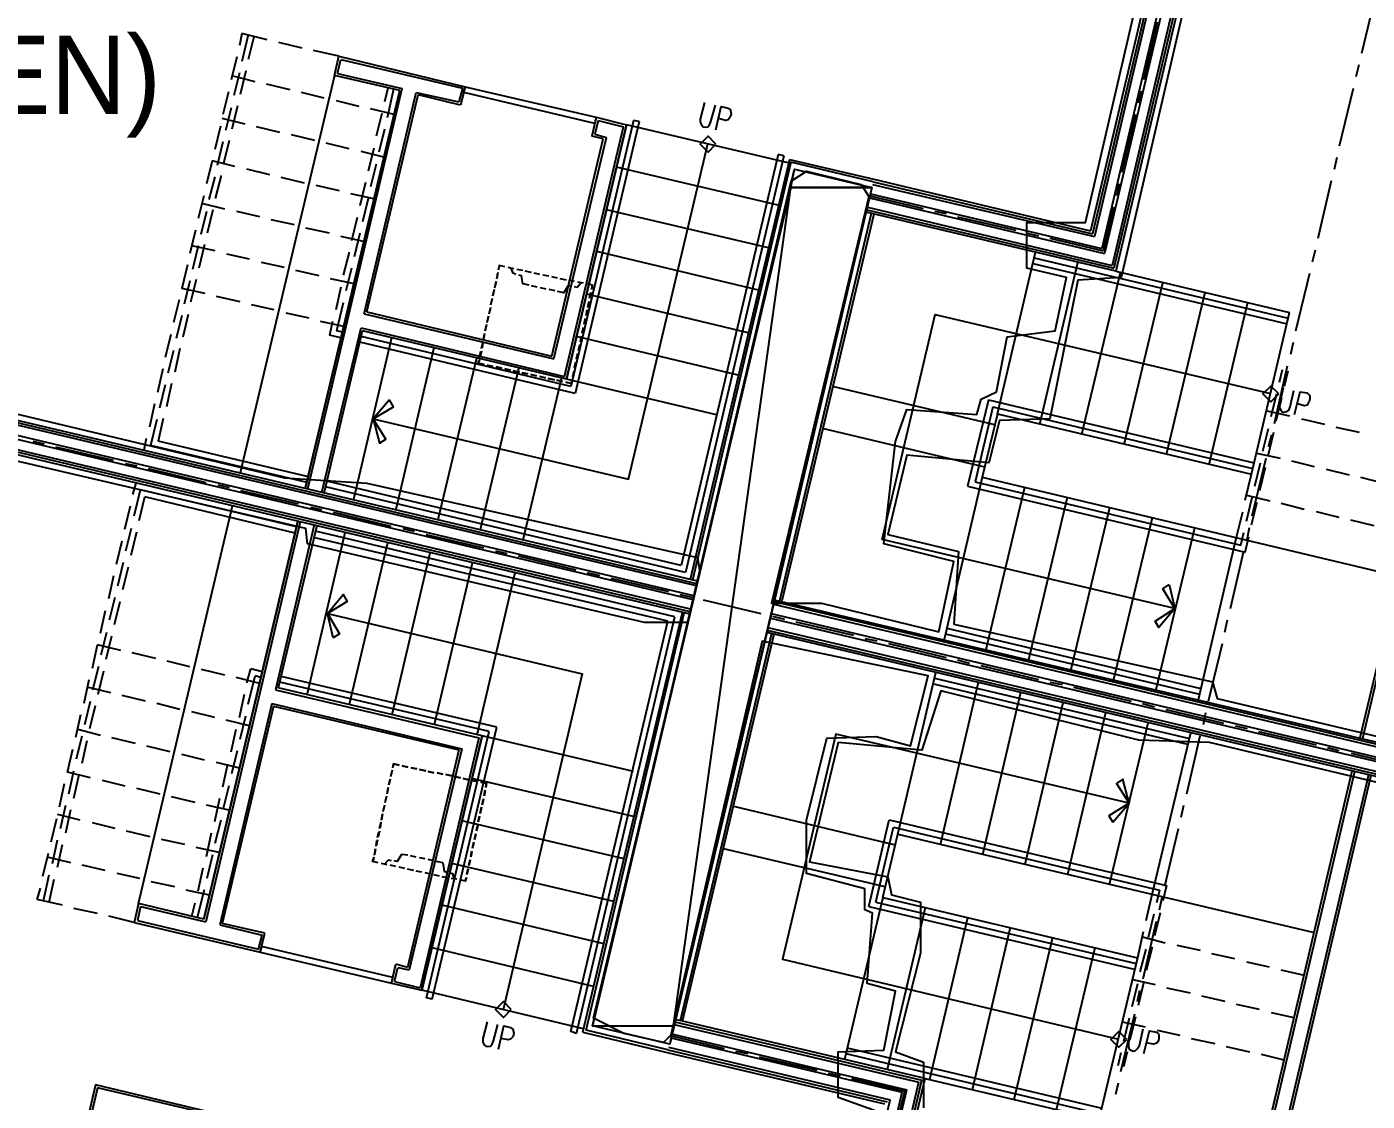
# Model space of a CAD drawing. Header units: feet. Extents: x -84 to 198, y -22 to 181.
# Drawn here: x 50.13 to 78.33, y 77.9 to 100.49 of the extents above; entities that cross this region are included whole.
import ezdxf
from ezdxf.enums import TextEntityAlignment as Align

# ---------------------------------------------------------------- set-up
doc = ezdxf.new("R2010")
doc.units = ezdxf.units.FT
for name, color, linetype in [('A-AREA-UNIDAD', 30, 'CONTINUOUS'), ('A-LINEA', 7, 'CONTINUOUS'), ('A-MURO-CONCRETO', 8, 'CONTINUOUS'), ('A-TEXTO-PDF', 3, 'CONTINUOUS')]:
    doc.layers.add(name, color=color, linetype=linetype)

msp = doc.modelspace()

# ---------------------------------------------------------------- linework, layer by layer
at = {"layer": 'A-AREA-UNIDAD'}
for points in [[(37.44, 95.3244), (55.552, 91.0044), (57.28, 90.8978), (64.24, 89.3333), (64.288, 89.0133), (66.208, 97.2444), (66.528, 97.4578), (67.68, 97.1733), (67.84, 96.9244), (65.792, 88.3733), (66.848, 88.3733), (69.312, 87.7689), (69.632, 89.2444), (68.16, 89.6178), (68.4, 91.7689), (68.64, 92.4444), (70.112, 92.3378), (70.208, 92.6578), (70.528, 92.8178), (70.752, 93.9733), (71.76, 94.0978), (72, 95.2178), (71.168, 95.4133), (71.168, 96.3733), (72.4, 96.3733), (74.208, 104.1778)], [(78.8, 102.0089), (78.24, 101.6533), (77.28, 101.6533), (76, 103.6978), (75.168, 103.9289), (73.152, 95.2178), (72.24, 95.1644), (71.648, 92.2489), (70.592, 92.2133), (70.368, 91.3244), (68.64, 91.4844), (68.24, 89.8133), (69.728, 89.4578), (69.632, 87.9289), (75.072, 86.72), (75.168, 86.3644), (101.04, 80.2489)], [(68, 77.6889), (67.2, 77.9733), (67.2, 78.9333), (68.16, 78.9689), (68.4, 80.2133), (67.808, 80.3733), (67.92, 81.8489), (67.76, 81.92), (67.76, 82.3644), (66.528, 82.6844), (66.528, 83.8044), (66.96, 85.5289), (68, 85.5644), (68.72, 85.3689), (69.088, 86.8444), (65.6, 87.5733), (63.68, 79.2889), (63.52, 79.1289), (62.688, 79.3244), (62.048, 79.6444), (64.032, 87.9644), (63.12, 87.9644), (56.032, 89.6178), (56, 89.9378), (36.32, 94.5244)], [(116.288, 75.6444), (104.448, 78.4889), (104.032, 78.4889), (103.84, 78.24), (101.312, 78.8444), (101.12, 79.04), (101.248, 79.4489), (99.872, 79.52), (75.008, 85.44), (73.52, 85.4933), (69.36, 86.5244), (68.96, 85.28), (67.2, 85.44), (66.592, 82.9333), (68.24, 82.6133), (68.32, 82.24), (68.928, 82.08), (68.928, 81.0133), (68.4, 78.9333), (68.992, 78.72), (68.992, 77.76)]]:
    msp.add_lwpolyline(points, dxfattribs=at)
at = {"layer": 'A-LINEA'}
for p, q in [((74.4133, 104.2711), (72.5067, 96.2044)), ((74.4667, 104.2578), (72.5467, 96.1378)), ((74.52, 104.2444), (72.5867, 96.0844)), ((74.72, 104.2044), (72.7467, 95.8311)), ((74.8, 104.1778), (72.8, 95.7244)), ((75, 104.1378), (72.96, 95.4711)), ((75.0533, 104.1244), (73, 95.4178)), ((78.2133, 99.9378), (78.5067, 101.1511)), ((73.9067, 100.5911), (73.6267, 99.3778)), ((54.6533, 100.3511), (54.6, 100.0978)), ((55.1867, 100.2178), (54.6533, 100.3511)), ((54.7867, 100.3244), (54.6533, 99.7644)), ((54.9067, 100.2844), (54.7867, 99.8044)), ((55.92, 100.0444), (55.4267, 100.1644)), ((54.5467, 99.8578), (54.4267, 99.3778)), ((56.6933, 99.8711), (56.16, 99.9911)), ((56.6, 99.4711), (56.6933, 99.8711)), ((56.6933, 99.8711), (59.3467, 99.2311)), ((54.7333, 99.5644), (54.6133, 99.0711)), ((56.6667, 99.5111), (56.7333, 99.8044)), ((56.7333, 99.8044), (59.2933, 99.2044)), ((78.0933, 99.4444), (78.16, 99.6978)), ((54.9333, 99.3378), (54.44, 99.4578)), ((54.6, 99.5244), (54.48, 99.0444)), ((56.6, 99.4711), (54.6133, 91.1111)), ((55.6667, 99.1644), (55.1733, 99.2844)), ((57.9733, 99.1511), (56.6, 99.4711)), ((56.6667, 99.5111), (58.0267, 99.1911)), ((54.3733, 99.1244), (54.2533, 98.6444)), ((56.3867, 98.9911), (55.9067, 99.1111)), ((57.9733, 99.1511), (55.9867, 90.7778)), ((55.9867, 90.7778), (57.9733, 99.1511)), ((56.04, 90.7778), (58.0267, 99.1911)), ((57.2267, 94.4578), (58.32, 99.1111)), ((57.28, 94.4978), (58.36, 99.0578)), ((57.72, 99.2044), (57.6533, 98.9111)), ((57.84, 99.1778), (57.7067, 98.5778)), ((58.32, 99.1111), (59.2133, 98.9111)), ((59.2533, 98.8444), (58.36, 99.0578)), ((59.2933, 99.2044), (59.2133, 98.9111)), ((59.3467, 99.2311), (59.2533, 98.8444)), ((73.5733, 99.1378), (73.5067, 98.8844)), ((77.7467, 97.9911), (78.04, 99.2044)), ((54.4267, 98.7911), (54.3067, 98.3111)), ((54.56, 98.8311), (54.44, 98.3378)), ((57.12, 98.8178), (56.64, 98.9378)), ((57.8533, 98.6444), (57.36, 98.7644)), ((54.72, 98.4444), (54.24, 98.5644)), ((57.6, 98.6711), (57.48, 98.1911)), ((62.7467, 98.4311), (61.48, 93.0844)), ((61.48, 93.0844), (62.7467, 98.4311)), ((62.8933, 98.5244), (61.5733, 92.9244)), ((63.0133, 98.4978), (61.6667, 92.7778)), ((62.1067, 98.5911), (62.0133, 98.1911)), ((62.1467, 98.5244), (62.08, 98.2311)), ((62.1067, 98.5911), (62.7467, 98.4311)), ((62.1467, 98.5244), (62.68, 98.3911)), ((66.1467, 97.6311), (62.7467, 98.4311)), ((63.0133, 98.4978), (62.8933, 98.5244)), ((73.4533, 98.6444), (73.16, 97.4311)), ((54.2, 98.4044), (54.08, 97.9111)), ((55.4533, 98.2711), (54.96, 98.3911)), ((56.1867, 98.0978), (55.6933, 98.2178)), ((57.6533, 98.3378), (57.5333, 97.8578)), ((61.1733, 93.5644), (62.2533, 98.1378)), ((61.2133, 93.5111), (62.32, 98.1644)), ((61.44, 93.1378), (62.68, 98.3911)), ((62.2533, 98.1378), (62.0133, 98.1911)), ((62.08, 98.2311), (62.32, 98.1644)), ((54.2533, 98.0711), (54.1333, 97.5778)), ((54.3867, 98.0978), (54.2667, 97.6178)), ((56.9067, 97.9244), (56.4267, 98.0444)), ((57.64, 97.7511), (57.16, 97.8711)), ((57.4267, 97.9378), (57.3067, 97.4578)), ((54.0267, 97.6711), (53.9067, 97.1911)), ((54.5067, 97.5511), (54.0267, 97.6711)), ((57.48, 97.6044), (57.36, 97.1244)), ((65.9333, 97.8044), (63.8933, 89.1644)), ((66.0533, 97.7778), (63.9867, 89.0178)), ((66.1733, 97.6978), (64.08, 88.8711)), ((66.2, 97.6444), (64.1333, 88.8578)), ((66.0533, 97.7778), (65.9333, 97.8044)), ((67.9333, 97.2311), (66.2, 97.6444)), ((77.64, 97.4978), (77.6933, 97.7511)), ((54.08, 97.3378), (53.96, 96.8578)), ((54.2133, 97.3644), (54.0933, 96.8844)), ((55.24, 97.3778), (54.76, 97.4978)), ((55.9733, 97.2044), (55.48, 97.3244)), ((65.9333, 96.7378), (62.5333, 97.5378)), ((56.7067, 97.0444), (56.2133, 97.1511)), ((57.2533, 97.2178), (57.1333, 96.7244)), ((67.92, 97.1778), (72.5867, 96.0844)), ((67.9333, 97.2311), (72.5467, 96.1378)), ((73.1067, 97.1911), (73.0533, 96.9378)), ((77.2933, 96.0444), (77.5733, 97.2578)), ((53.8533, 96.9378), (53.7333, 96.4578)), ((54.2933, 96.6578), (53.8133, 96.7778)), ((57.4267, 96.8711), (56.9467, 96.9778)), ((57.3067, 96.8844), (57.1867, 96.3911)), ((67.8533, 96.8978), (72.8, 95.7244)), ((67.8667, 96.9378), (68.9867, 96.6711)), ((67.88, 96.9778), (72.7467, 95.8311)), ((53.9067, 96.6044), (53.7867, 96.1244)), ((54.04, 96.6444), (53.92, 96.1511)), ((55.0267, 96.4978), (54.5467, 96.6044)), ((57.08, 96.4844), (56.96, 95.9911)), ((65.7333, 95.8444), (62.32, 96.6444)), ((67.8933, 96.5644), (65.96, 88.4178)), ((67.9467, 96.5511), (66.0133, 88.4178)), ((67.8, 96.6444), (73, 95.4178)), ((67.8133, 96.6978), (72.96, 95.4711)), ((69.2267, 96.6178), (69.4667, 96.5644)), ((69.7067, 96.4978), (70.9333, 96.2178)), ((72.9867, 96.6978), (72.7733, 95.7778)), ((53.68, 96.2178), (53.56, 95.7244)), ((55.76, 96.3244), (55.2667, 96.4311)), ((56.4933, 96.1511), (56, 96.2578)), ((54.0933, 95.7778), (53.6, 95.8844)), ((53.7333, 95.8844), (53.6133, 95.3911)), ((53.8667, 95.9111), (53.7467, 95.4178)), ((57.2133, 95.9778), (56.7333, 96.0844)), ((57.1333, 96.1511), (57.0133, 95.6578)), ((71.1733, 96.1511), (71.4133, 96.0978)), ((71.6533, 96.0444), (72.7733, 95.7778)), ((54.8133, 95.6044), (54.3333, 95.7111)), ((56.9067, 95.7511), (56.7867, 95.2711)), ((65.52, 94.9511), (62.12, 95.7644)), ((70.5467, 92.3511), (71.3467, 95.7511)), ((71.32, 95.6311), (76.6667, 94.3644)), ((77.1733, 95.5511), (77.24, 95.8044)), ((64.2267, 88.7778), (36.5333, 95.3378)), ((64.2267, 88.7778), (36.5333, 95.3378)), ((64.2267, 88.7778), (36.5333, 95.3378)), ((64.2267, 88.7778), (36.5333, 95.3378)), ((64.24, 88.8311), (36.5467, 95.3778)), ((64.24, 88.8311), (36.5467, 95.3778)), ((64.24, 88.8311), (36.5467, 95.3778)), ((64.24, 88.8311), (36.5467, 95.3778)), ((53.5067, 95.4844), (53.3867, 94.9911)), ((55.5467, 95.4311), (55.0667, 95.5378)), ((56.28, 95.2578), (55.7867, 95.3644)), ((56.96, 95.4178), (56.84, 94.9378)), ((60.04, 95.3244), (60.0133, 95.2044)), ((60.0533, 95.3778), (60.0667, 95.4444)), ((60.1867, 95.4444), (60.0667, 95.4711)), ((60.3733, 95.4044), (60.2533, 95.4311)), ((60.3733, 95.4044), (60.2533, 95.4311)), ((60.56, 95.3644), (60.44, 95.3911)), ((60.56, 95.3644), (60.44, 95.3911)), ((60.7467, 95.3244), (60.6133, 95.3511)), ((60.7467, 95.3244), (60.6133, 95.3511)), ((71.2933, 95.5111), (76.64, 94.2444)), ((71.44, 92.1378), (72.24, 95.5378)), ((72.32, 91.9244), (73.1333, 95.3244)), ((73.04, 95.3511), (76.6933, 94.4844)), ((64.16, 88.5244), (36.4667, 95.0844)), ((64.16, 88.5244), (36.4667, 95.0844)), ((64.16, 88.5244), (36.4667, 95.0844)), ((64.16, 88.5244), (36.4667, 95.0844)), ((64.2133, 88.7378), (36.52, 95.2844)), ((64.2133, 88.7378), (36.52, 95.2844)), ((64.2133, 88.7378), (36.52, 95.2844)), ((64.2133, 88.7378), (36.52, 95.2844)), ((53.56, 95.1511), (53.44, 94.6578)), ((53.6933, 95.1778), (53.5733, 94.6978)), ((57.0133, 95.0844), (56.52, 95.1911)), ((60, 95.1378), (59.9733, 95.0178)), ((59.9733, 95.0044), (60, 95.1378)), ((60.0133, 95.1911), (60.04, 95.3111)), ((60.6933, 95.0578), (60.56, 95.0844)), ((60.8667, 95.0178), (60.7467, 95.0444)), ((60.92, 95.2844), (60.8, 95.3111)), ((60.92, 95.2844), (60.8, 95.3111)), ((61.1067, 95.2444), (60.9867, 95.2711)), ((61.1067, 95.2444), (60.9867, 95.2711)), ((61.2933, 95.2044), (61.1733, 95.2311)), ((61.2933, 95.2044), (61.1733, 95.2311)), ((61.48, 95.1644), (61.3467, 95.1911)), ((61.48, 95.1644), (61.3467, 95.1911)), ((61.6533, 95.1378), (61.5333, 95.1644)), ((61.6533, 95.1378), (61.5333, 95.1644)), ((61.84, 95.0978), (61.72, 95.1244)), ((61.84, 95.0978), (61.72, 95.1244)), ((62.0267, 95.0578), (61.9067, 95.0844)), ((62.0267, 95.0311), (62, 94.9644)), ((73.2133, 91.7111), (74.0267, 95.1111)), ((76.8267, 94.0978), (77.12, 95.3111)), ((64.08, 88.1911), (36.3867, 94.7511)), ((64.08, 88.1911), (36.3867, 94.7511)), ((64.08, 88.1911), (36.3867, 94.7511)), ((64.08, 88.1911), (36.3867, 94.7511)), ((64.0933, 88.2444), (36.4, 94.7911)), ((64.0933, 88.2444), (36.4, 94.7911)), ((64.0933, 88.2444), (36.4, 94.7911)), ((64.0933, 88.2444), (36.4, 94.7911)), ((64.1467, 88.4444), (36.4533, 95.0044)), ((64.1467, 88.4444), (36.4533, 95.0044)), ((64.1467, 88.4444), (36.4533, 95.0044)), ((64.1467, 88.4444), (36.4533, 95.0044)), ((53.3333, 94.7511), (53.2133, 94.2711)), ((53.88, 94.8844), (53.3867, 94.9911)), ((54.6133, 94.7111), (54.12, 94.8178)), ((56.7333, 95.0178), (56.6267, 94.5378)), ((59.92, 94.7778), (59.8933, 94.6578)), ((59.8933, 94.6444), (59.92, 94.7644)), ((59.96, 94.9644), (59.9333, 94.8444)), ((59.9333, 94.8311), (59.96, 94.9511)), ((61.0533, 94.9778), (60.9333, 95.0044)), ((61.24, 94.9378), (61.12, 94.9644)), ((61.4267, 94.8978), (61.2933, 94.9244)), ((65.3067, 94.0578), (61.9067, 94.8711)), ((61.9867, 94.8978), (61.96, 94.7778)), ((61.9733, 94.7911), (62, 94.9111)), ((74.1067, 91.4978), (74.92, 94.9111)), ((64.08, 88.1378), (36.3867, 94.6978)), ((64.08, 88.1378), (36.3867, 94.6978)), ((64.08, 88.1378), (36.3867, 94.6978)), ((64.08, 88.1378), (36.3867, 94.6978)), ((55.3333, 94.5378), (54.8533, 94.6444)), ((56.0667, 94.3644), (55.5867, 94.4711)), ((56.7867, 94.6844), (56.64, 94.0978)), ((57.28, 94.4978), (61.1733, 93.5644)), ((59.88, 94.5911), (59.8533, 94.4711)), ((59.8533, 94.4578), (59.88, 94.5778)), ((61.8933, 94.4178), (61.92, 94.5378)), ((61.92, 94.5378), (61.8933, 94.4178)), ((61.9333, 94.6044), (61.96, 94.7244)), ((61.9467, 94.7111), (61.9333, 94.5911)), ((75, 91.2844), (75.8133, 94.6978)), ((75.8933, 91.0844), (76.6933, 94.4844)), ((53.3867, 94.4178), (53.2667, 93.9378)), ((53.52, 94.4444), (53.4133, 93.9644)), ((56.8, 94.1911), (56.3067, 94.2978)), ((56.56, 94.2978), (56.4933, 94.0044)), ((57.2267, 94.4578), (61.2133, 93.5111)), ((59.8, 94.2311), (59.7733, 94.0978)), ((59.7733, 94.0978), (59.8, 94.2178)), ((59.84, 94.4044), (59.8133, 94.2844)), ((59.8133, 94.2711), (59.84, 94.4044)), ((61.8533, 94.2444), (61.88, 94.3644)), ((61.88, 94.3511), (61.8533, 94.2311)), ((53.16, 94.0178), (53.04, 93.5378)), ((56.3333, 90.6978), (57.16, 94.1644)), ((56.3867, 90.6844), (57.1867, 94.0978)), ((56.7333, 93.9511), (56.4933, 94.0044)), ((56.7733, 94.0711), (56.64, 94.0978)), ((57.8, 93.9511), (57, 90.5511)), ((57.16, 94.1644), (61.44, 93.1378)), ((61.5733, 92.9244), (57.16, 93.9778)), ((61.48, 93.0844), (57.1867, 94.0978)), ((59.76, 94.0444), (59.7333, 93.9244)), ((59.7333, 93.9111), (59.76, 94.0311)), ((65.0933, 93.1644), (61.6933, 93.9778)), ((61.7733, 93.8711), (61.8, 93.9911)), ((61.8, 93.9778), (61.7733, 93.8578)), ((61.8133, 94.0578), (61.84, 94.1778)), ((61.84, 94.1644), (61.8133, 94.0444)), ((53.2133, 93.6844), (53.0933, 93.2044)), ((53.3467, 93.7244), (53.24, 93.2311)), ((61.6667, 92.7778), (57.1333, 93.8578)), ((58.6933, 93.7378), (57.8933, 90.3378)), ((59.6533, 93.5378), (59.68, 93.6711)), ((59.6933, 93.6711), (59.6667, 93.5511)), ((59.6933, 93.7244), (59.72, 93.8444)), ((59.72, 93.8578), (59.7067, 93.7378)), ((61.6933, 93.5111), (61.72, 93.6311)), ((61.7333, 93.6844), (61.76, 93.8044)), ((61.76, 93.8044), (61.7333, 93.6844)), ((76.72, 93.6044), (76.7733, 93.8578)), ((80.12, 93.7111), (78.1733, 85.5378)), ((80.1467, 93.6578), (78.2267, 85.5244)), ((59.5867, 93.5244), (58.7733, 90.1244)), ((59.6533, 93.4978), (59.6267, 93.4178)), ((59.6267, 93.4178), (59.7467, 93.3911)), ((59.8133, 93.3778), (59.9333, 93.3511)), ((59.9333, 93.3511), (59.8133, 93.3778)), ((61.6533, 93.3244), (61.68, 93.4444)), ((61.68, 93.4311), (61.6533, 93.3111)), ((61.72, 93.6178), (61.6933, 93.4978)), ((76.3733, 92.1511), (76.6533, 93.3644)), ((52.9867, 93.2978), (52.88, 92.8044)), ((60.48, 93.3244), (59.6667, 89.9111)), ((60, 93.3378), (60.12, 93.3111)), ((60.12, 93.3111), (60, 93.3378)), ((60.1867, 93.2978), (60.3067, 93.2711)), ((60.3067, 93.2711), (60.1867, 93.2978)), ((60.36, 93.2578), (60.4933, 93.2311)), ((60.4933, 93.2311), (60.36, 93.2578)), ((60.5467, 93.2178), (60.6667, 93.1911)), ((60.6667, 93.1911), (60.5467, 93.2178)), ((61.3733, 93.1111), (60.56, 89.6978)), ((60.7333, 93.1778), (60.8533, 93.1511)), ((60.8533, 93.1511), (60.7333, 93.1778)), ((60.92, 93.1378), (61.04, 93.1111)), ((61.04, 93.1111), (60.92, 93.1378)), ((61.0933, 93.0978), (61.2267, 93.0711)), ((61.2267, 93.0711), (61.0933, 93.0978)), ((61.28, 93.0578), (61.4, 93.0311)), ((61.4, 93.0311), (61.28, 93.0578)), ((64.6667, 92.3244), (61.48, 93.0844)), ((61.6133, 93.1378), (61.64, 93.2578)), ((61.64, 93.2444), (61.6133, 93.1244)), ((76.48, 93.0178), (76.5467, 93.2844)), ((76.5867, 92.9378), (76.6667, 93.2578)), ((53.04, 92.9644), (52.92, 92.4711)), ((53.1733, 92.9911), (53.0667, 92.4978)), ((70.4933, 92.1244), (67.08, 92.9244)), ((76.3067, 92.2978), (76.4267, 92.7778)), ((52.8133, 92.5644), (52.7067, 92.0711)), ((70.36, 92.6444), (69.92, 90.8311)), ((70.4533, 92.4978), (70.08, 90.9244)), ((70.36, 92.6444), (75.9467, 91.3244)), ((70.4533, 92.4978), (75.92, 91.2044)), ((76.4133, 92.2044), (76.5333, 92.6844)), ((52.8667, 92.2311), (52.7333, 91.6844)), ((53, 92.2578), (52.8933, 91.7778)), ((70.5467, 92.3511), (70.2267, 91.0178)), ((70.5467, 92.3511), (75.8933, 91.0844)), ((76.2133, 92.4178), (76.6933, 92.3111)), ((76.9467, 92.2444), (77.4267, 92.1378)), ((70.28, 91.2311), (66.8667, 92.0444)), ((76.1333, 91.5644), (76.2533, 92.0444)), ((76.24, 91.4711), (76.36, 91.9644)), ((77.6667, 92.0711), (78.16, 91.9644)), ((50.2533, 91.7778), (50.4933, 91.7244)), ((50.7333, 91.6578), (51.9467, 91.3778)), ((52.64, 91.8311), (52.5867, 91.5911)), ((56.0267, 90.9111), (52.7333, 91.6844)), ((56.0533, 91.0311), (52.8933, 91.7778)), ((76.2533, 91.6578), (76.32, 91.9111)), ((75.9067, 90.2044), (76.2, 91.4178)), ((76, 91.5244), (76.4933, 91.4178)), ((52.2, 91.3111), (52.44, 91.2578)), ((52.68, 91.2044), (53.8933, 90.9111)), ((75.76, 90.5378), (75.8933, 91.0844)), ((75.96, 90.8311), (76.08, 91.3244)), ((76.0667, 90.7378), (76.1867, 91.2311)), ((76.7333, 91.3644), (77.2133, 91.2444)), ((77.4667, 91.1911), (77.9467, 91.0711)), ((52.36, 90.6578), (52.4267, 90.8978)), ((54.1467, 90.8578), (54.3867, 90.8044)), ((63.9867, 89.0178), (56.4133, 90.8178)), ((63.8933, 89.1644), (56.44, 90.9378)), ((70.2267, 91.0178), (69.4267, 87.6044)), ((69.92, 90.8311), (75.76, 89.4444)), ((70.08, 90.9244), (75.6667, 89.5911)), ((70.2267, 91.0178), (78.9867, 88.9378)), ((71.12, 90.8044), (70.3067, 87.3911)), ((78.1867, 91.0178), (78.68, 90.8978)), ((52.3867, 90.2044), (52.52, 90.7511)), ((52.4933, 90.1111), (52.6133, 90.6044)), ((55.8, 89.9778), (52.52, 90.7511)), ((55.7733, 89.8444), (52.6133, 90.6044)), ((54.6267, 90.7378), (55.84, 90.4578)), ((72.0133, 90.5911), (71.2, 87.1778)), ((75.7867, 90.6444), (76.28, 90.5244)), ((75.7867, 90.0978), (75.9067, 90.5911)), ((52.1867, 89.9244), (52.3067, 90.4178)), ((52.48, 82.0578), (54.4533, 90.4178)), ((56.0933, 90.3911), (56.3333, 90.3378)), ((56.5733, 90.2844), (57.7867, 89.9911)), ((72.9067, 90.3778), (72.0933, 86.9778)), ((75.8933, 90.0178), (76.0133, 90.4978)), ((76.52, 90.4711), (77, 90.3511)), ((77.2533, 90.2978), (77.7333, 90.1778)), ((53.8533, 81.7244), (55.8267, 90.0978)), ((55.8267, 90.0978), (53.8533, 81.7244)), ((55.88, 90.0844), (53.8933, 81.6711)), ((56.1733, 90.0178), (55.36, 86.5511)), ((56.2267, 90.0044), (55.4133, 86.5911)), ((73.8, 90.1644), (72.9867, 86.7644)), ((75.8, 89.7111), (75.8533, 89.9644)), ((77.9733, 90.1244), (78.4667, 90.0044)), ((52.0133, 89.1911), (52.1333, 89.6844)), ((52.2133, 89.4711), (52.3333, 89.9511)), ((52.32, 89.3778), (52.44, 89.8711)), ((56.0267, 86.4444), (56.8267, 89.8578)), ((63.6133, 87.9911), (56.16, 89.7511)), ((63.76, 88.0844), (56.2, 89.8844)), ((58.04, 89.9378), (58.28, 89.8844)), ((58.52, 89.8178), (59.7333, 89.5378)), ((74.6933, 89.9511), (73.88, 86.5511)), ((75.6667, 89.5911), (75.7333, 89.8578)), ((75.76, 89.4444), (75.84, 89.7644)), ((56.92, 86.2444), (57.72, 89.6444)), ((57.8133, 86.0311), (58.6133, 89.4311)), ((59.9867, 89.4711), (60.2267, 89.4178)), ((75.4533, 88.2578), (75.7333, 89.4711)), ((52.04, 88.7378), (52.16, 89.2311)), ((52.1467, 88.6578), (52.2667, 89.1378)), ((58.7067, 85.8178), (59.5067, 89.2178)), ((60.4667, 89.3644), (61.68, 89.0711)), ((51.8533, 88.4711), (51.96, 88.9511)), ((59.6, 85.6044), (60.4, 89.0178)), ((61.92, 89.0178), (62.1733, 88.9511)), ((62.4133, 88.8978), (63.6267, 88.6178)), ((63.8667, 88.5511), (64.12, 88.4978)), ((51.8667, 88.0178), (51.9867, 88.4978)), ((51.9733, 87.9244), (52.0933, 88.4044)), ((64.36, 88.4444), (65.5733, 88.1511)), ((65.84, 88.3511), (117.44, 76.1378)), ((65.84, 88.3511), (117.44, 76.1378)), ((65.8533, 88.4444), (117.4667, 76.2444)), ((65.8533, 88.4444), (117.4667, 76.2444)), ((65.8533, 88.4044), (117.4533, 76.1911)), ((65.8533, 88.4044), (117.4533, 76.1911)), ((51.68, 87.7378), (51.7867, 88.2178)), ((61.5733, 79.3644), (63.6133, 87.9911)), ((61.6933, 79.3244), (63.76, 88.0844)), ((61.8267, 79.3511), (63.92, 88.1778)), ((61.8933, 79.3911), (63.96, 88.1644)), ((65.7733, 88.0578), (117.3733, 75.8578)), ((65.7733, 88.0578), (117.3733, 75.8578)), ((65.7867, 88.1511), (117.4, 75.9378)), ((65.7867, 88.1511), (117.4, 75.9378)), ((65.8133, 88.0978), (66.0667, 88.0311)), ((75.3333, 87.7644), (75.3867, 88.0178)), ((51.6933, 87.2844), (51.8133, 87.7644)), ((63.88, 79.5911), (65.8, 87.7378)), ((63.92, 79.5778), (65.8533, 87.7244)), ((65.6933, 87.7644), (117.3067, 75.5511)), ((65.6933, 87.7644), (117.3067, 75.5511)), ((65.7067, 87.8044), (117.32, 75.6044)), ((65.7067, 87.8044), (117.32, 75.6044)), ((65.72, 87.8578), (117.3333, 75.6578)), ((65.72, 87.8578), (117.3333, 75.6578)), ((66.3067, 87.9778), (67.52, 87.6978)), ((69.4533, 87.7244), (74.8, 86.4578)), ((69.48, 87.8444), (74.8267, 86.5778)), ((51.5067, 87.0044), (51.6133, 87.4978)), ((52.1067, 87.3778), (51.6133, 87.4978)), ((51.8, 87.1911), (51.92, 87.6844)), ((67.76, 87.6311), (68.0133, 87.5778)), ((68.2533, 87.5244), (69.4667, 87.2311)), ((74.9867, 86.3111), (75.28, 87.5244)), ((52.84, 87.2044), (52.3467, 87.3244)), ((53.56, 87.0311), (53.08, 87.1511)), ((69.7067, 87.1778), (69.96, 87.1111)), ((51.52, 86.5511), (51.64, 87.0444)), ((51.6267, 86.4578), (51.7467, 86.9511)), ((54.2933, 86.8578), (53.8, 86.9778)), ((54.76, 86.6978), (54.84, 86.9911)), ((55.08, 86.9244), (54.84, 86.9911)), ((68.4533, 83.5111), (69.2533, 86.9111)), ((70.2, 87.0578), (71.4133, 86.7644)), ((51.3333, 86.2711), (51.44, 86.7644)), ((51.8933, 86.4844), (51.4, 86.6044)), ((55.0267, 86.6844), (54.5333, 86.8044)), ((54.7867, 86.2444), (54.9333, 86.8444)), ((55.0533, 86.8044), (54.9333, 86.8444)), ((59.7067, 85.5778), (55.4133, 86.5911)), ((59.8533, 85.6711), (55.4533, 86.7111)), ((60.0133, 85.7644), (55.48, 86.8311)), ((69.2, 86.6711), (74.5467, 85.4044)), ((69.2267, 86.7911), (74.5867, 85.5244)), ((69.3467, 83.2978), (70.1467, 86.7111)), ((71.6533, 86.7111), (71.9067, 86.6578)), ((72.1467, 86.6044), (73.36, 86.3111)), ((51.3467, 85.8178), (51.4667, 86.3111)), ((52.6267, 86.3111), (52.1333, 86.4311)), ((54.6, 85.9644), (54.7067, 86.4578)), ((55.36, 86.5511), (59.64, 85.5378)), ((70.24, 83.0844), (71.04, 86.4978)), ((51.16, 85.5511), (51.2667, 86.0311)), ((51.4533, 85.7378), (51.5733, 86.2178)), ((53.3467, 86.1378), (52.8667, 86.2578)), ((54.08, 85.9644), (53.6, 86.0844)), ((55.28, 86.2578), (54.1867, 81.6044)), ((55.32, 86.2044), (54.24, 81.6311)), ((55.28, 86.2578), (59.28, 85.3111)), ((55.32, 86.2044), (59.2133, 85.2844)), ((71.1333, 82.8844), (71.9333, 86.2844)), ((72.0267, 82.6711), (72.8267, 86.0711)), ((73.6, 86.2578), (73.8533, 86.1911)), ((74.0933, 86.1378), (75.3067, 85.8444)), ((74.88, 85.8178), (74.9333, 86.0711)), ((54.8133, 85.7911), (54.32, 85.9111)), ((54.6133, 85.5111), (54.7333, 86.0044)), ((58.6533, 80.0444), (60.0133, 85.7644)), ((72.9067, 82.4578), (73.72, 85.8578)), ((75.5467, 85.7911), (75.8, 85.7378)), ((51.1733, 85.0978), (51.2933, 85.5778)), ((51.68, 85.5911), (51.2, 85.7111)), ((51.2933, 85.0044), (51.4, 85.4844)), ((52.4133, 85.4178), (51.92, 85.5378)), ((54.4267, 85.2444), (54.5333, 85.7244)), ((59.64, 85.5378), (58.4, 80.2844)), ((58.44, 80.2311), (59.7067, 85.5778)), ((59.7067, 85.5778), (58.44, 80.2311)), ((58.5333, 80.0711), (59.8533, 85.6711)), ((62.8933, 84.8311), (59.7067, 85.5778)), ((74.5333, 84.3644), (74.8133, 85.5778)), ((76.04, 85.6711), (77.2533, 85.3911)), ((50.9867, 84.8178), (51.0933, 85.2978)), ((53.1467, 85.2444), (52.6533, 85.3644)), ((53.8667, 85.0711), (53.3867, 85.1911)), ((54.44, 84.7911), (54.56, 85.2711)), ((59.2133, 85.2844), (58.1333, 80.7111)), ((59.28, 85.3111), (58.1733, 80.6578)), ((77.4933, 85.3378), (77.7333, 85.2711)), ((77.9867, 85.2178), (79.2, 84.9244)), ((54.6, 84.8978), (54.12, 85.0178)), ((54.2533, 84.5111), (54.36, 84.9911)), ((57.8267, 84.9111), (57.84, 84.9911)), ((57.84, 84.9911), (57.96, 84.9644)), ((58.0267, 84.9511), (58.1467, 84.9244)), ((58.1467, 84.9244), (58.0267, 84.9511)), ((58.2133, 84.9111), (58.3333, 84.8844)), ((58.3333, 84.8844), (58.2133, 84.9111)), ((51.4667, 84.6978), (50.9867, 84.8178)), ((51.0133, 84.3644), (51.12, 84.8444)), ((51.12, 84.2711), (51.2267, 84.7644)), ((52.2, 84.5244), (51.72, 84.6444)), ((57.7467, 84.5511), (57.7733, 84.6711)), ((57.7733, 84.6711), (57.7467, 84.5511)), ((57.8133, 84.8578), (57.7867, 84.7378)), ((57.7867, 84.7244), (57.8133, 84.8444)), ((58.3867, 84.8711), (58.52, 84.8444)), ((58.52, 84.8444), (58.3867, 84.8711)), ((58.5733, 84.8311), (58.6933, 84.8044)), ((58.6933, 84.8044), (58.5733, 84.8311)), ((58.76, 84.8044), (58.88, 84.7778)), ((58.88, 84.7778), (58.76, 84.8044)), ((58.9467, 84.7644), (59.0667, 84.7378)), ((59.0667, 84.7378), (58.9467, 84.7644)), ((59.12, 84.7244), (59.2533, 84.6978)), ((59.2533, 84.6978), (59.12, 84.7244)), ((59.3067, 84.6844), (59.4267, 84.6578)), ((59.4267, 84.6578), (59.3067, 84.6844)), ((62.8933, 83.8844), (59.4933, 84.6844)), ((59.4933, 84.6444), (59.6133, 84.6178)), ((59.6133, 84.6178), (59.4933, 84.6444)), ((76.08, 76.6578), (78.0133, 84.8444)), ((76.1467, 76.6978), (78.0667, 84.8311)), ((76.44, 76.6311), (78.36, 84.7644)), ((76.48, 76.5644), (78.4133, 84.7511)), ((50.8133, 84.0844), (50.92, 84.5778)), ((52.9333, 84.3511), (52.44, 84.4711)), ((54.2667, 84.0578), (54.3867, 84.5378)), ((57.7333, 84.4978), (57.7067, 84.3778)), ((57.7067, 84.3644), (57.7333, 84.4844)), ((59.7467, 84.3244), (59.7733, 84.4444)), ((59.7733, 84.4311), (59.7467, 84.3111)), ((50.84, 83.6311), (50.9467, 84.1244)), ((53.6667, 84.1778), (53.1733, 84.2978)), ((54.3867, 84.0178), (53.9067, 84.1244)), ((54.08, 83.7778), (54.1867, 84.2711)), ((57.6533, 84.1244), (57.6267, 84.0044)), ((57.6267, 83.9911), (57.6533, 84.1111)), ((57.6933, 84.3111), (57.6667, 84.1911)), ((57.6667, 84.1778), (57.6933, 84.2978)), ((59.6667, 83.9511), (59.6933, 84.0844)), ((59.6933, 84.0711), (59.6667, 83.9511)), ((59.7333, 84.2578), (59.7067, 84.1244)), ((59.7067, 84.1378), (59.7333, 84.2578)), ((68.4, 83.2844), (65, 84.0978)), ((74.4133, 83.8711), (74.4667, 84.1244)), ((50.64, 83.3511), (50.76, 83.8444)), ((51.2533, 83.8044), (50.7733, 83.9244)), ((50.9467, 83.5378), (51.0533, 84.0311)), ((51.9867, 83.6311), (51.5067, 83.7511)), ((54.0933, 83.3244), (54.2133, 83.8178)), ((57.5467, 83.6311), (57.5733, 83.7511)), ((57.5733, 83.7644), (57.56, 83.6444)), ((57.5867, 83.8044), (57.6133, 83.9378)), ((57.6133, 83.9378), (57.5867, 83.8178)), ((62.6933, 82.9911), (59.28, 83.7911)), ((59.6267, 83.7778), (59.6533, 83.8978)), ((59.6533, 83.8844), (59.6267, 83.7644)), ((67.84, 81.9911), (68.2667, 83.8178)), ((68.2667, 83.8178), (74.1067, 82.4311)), ((52.72, 83.4578), (52.2267, 83.5778)), ((53.9067, 83.0444), (54.0133, 83.5378)), ((57.5067, 83.4444), (57.5333, 83.5644)), ((57.5467, 83.5778), (57.52, 83.4578)), ((59.5467, 83.4044), (59.5733, 83.5244)), ((59.5733, 83.5111), (59.5467, 83.3911)), ((59.5867, 83.5911), (59.6133, 83.7111)), ((59.6133, 83.6978), (59.5867, 83.5778)), ((67.9867, 82.0844), (68.36, 83.6578)), ((68.1333, 82.1778), (68.4533, 83.5111)), ((68.36, 83.6578), (73.96, 82.3378)), ((68.4533, 83.5111), (77.2133, 81.4444)), ((74.0667, 82.4178), (74.36, 83.6311)), ((50.6667, 82.8978), (50.7733, 83.3911)), ((50.7733, 82.8178), (50.88, 83.2978)), ((53.4533, 83.2978), (52.96, 83.4044)), ((54.1733, 83.1244), (53.6933, 83.2311)), ((57.44, 83.0711), (57.4667, 83.2044)), ((57.4667, 83.2044), (57.44, 83.0844)), ((57.5067, 83.3911), (57.48, 83.2711)), ((57.48, 83.2578), (57.4933, 83.3778)), ((59.5067, 83.2178), (59.5333, 83.3511)), ((59.5333, 83.3378), (59.5067, 83.2178)), ((68.1867, 82.4044), (64.7867, 83.2044)), ((50.4667, 82.6311), (50.5867, 83.1111)), ((51.0533, 82.9111), (50.56, 83.0311)), ((53.92, 82.5911), (54.04, 83.0844)), ((57.52, 82.9111), (57.4, 82.9378)), ((57.4267, 83.0311), (57.4133, 82.9511)), ((58.1467, 83.0711), (58.0133, 83.0844)), ((58.32, 83.0311), (58.2, 83.0578)), ((58.5067, 82.9911), (58.3867, 83.0178)), ((58.6933, 82.9511), (58.5733, 82.9778)), ((58.88, 82.9111), (58.7467, 82.9378)), ((59.4267, 82.8578), (59.4533, 82.9778)), ((59.4533, 82.9644), (59.4267, 82.8444)), ((59.4667, 83.0444), (59.4933, 83.1644)), ((59.4933, 83.1511), (59.4667, 83.0311)), ((50.48, 82.1111), (50.6, 82.6578)), ((51.7733, 82.7511), (51.2933, 82.8578)), ((52.5067, 82.5778), (52.0267, 82.6844)), ((53.7333, 82.3244), (53.84, 82.8044)), ((57.7067, 82.8711), (57.5867, 82.8978)), ((57.7067, 82.8711), (57.5867, 82.8978)), ((57.8933, 82.8311), (57.7733, 82.8578)), ((57.8933, 82.8311), (57.7733, 82.8578)), ((58.08, 82.7911), (57.96, 82.8178)), ((58.08, 82.7911), (57.96, 82.8178)), ((58.2667, 82.7511), (58.1333, 82.7778)), ((58.2667, 82.7511), (58.1333, 82.7778)), ((58.44, 82.7111), (58.32, 82.7378)), ((58.44, 82.7111), (58.32, 82.7378)), ((58.6267, 82.6711), (58.5067, 82.6978)), ((58.6267, 82.6711), (58.5067, 82.6978)), ((58.8133, 82.6311), (58.6933, 82.6578)), ((58.8133, 82.6311), (58.6933, 82.6578)), ((62.48, 82.0978), (59.0667, 82.8978)), ((59.3867, 82.6711), (59.4133, 82.7911)), ((59.4133, 82.7778), (59.3867, 82.6578)), ((50.3467, 82.1378), (50.4133, 82.3778)), ((50.6, 82.0844), (50.7067, 82.5644)), ((53.24, 82.4044), (52.7467, 82.5111)), ((53.72, 81.7644), (53.8667, 82.3511)), ((59, 82.5911), (58.8667, 82.6178)), ((59, 82.5911), (58.8667, 82.6178)), ((59.1733, 82.5644), (59.0533, 82.5778)), ((59.1733, 82.5644), (59.0533, 82.5778)), ((59.36, 82.5244), (59.24, 82.5511)), ((59.36, 82.5378), (59.3867, 82.6044)), ((74.1067, 82.4311), (74.0267, 82.1111)), ((50.88, 82.0178), (50.3467, 82.1378)), ((53.9733, 82.2311), (53.48, 82.3378)), ((53.6, 81.7911), (53.6667, 82.0711)), ((68.1333, 82.1778), (67.3333, 78.7778)), ((67.9867, 82.0844), (73.4667, 80.7911)), ((68.1333, 82.1778), (73.4933, 80.9111)), ((73.96, 82.3378), (73.8933, 82.0711)), ((73.96, 81.9244), (74.0133, 82.1778)), ((51.6133, 81.8444), (51.12, 81.9511)), ((52.3867, 81.6578), (51.8533, 81.7911)), ((52.48, 82.0578), (52.3867, 81.6578)), ((52.52, 81.9911), (52.4533, 81.6978)), ((53.8533, 81.7244), (52.48, 82.0578)), ((52.52, 81.9911), (53.8933, 81.6711)), ((62.2667, 81.2044), (58.8667, 82.0178)), ((67.84, 81.9911), (73.4267, 80.6711)), ((69.0267, 81.9644), (68.2267, 78.5644)), ((73.84, 81.8311), (73.72, 81.3378)), ((73.9733, 81.8578), (73.8533, 81.3778)), ((52.3867, 81.6578), (55.04, 81.0311)), ((52.4533, 81.6978), (55, 81.0978)), ((54.1867, 81.6044), (55.08, 81.3911)), ((55.1333, 81.4311), (54.24, 81.6311)), ((69.92, 81.7511), (69.12, 78.3511)), ((70.8133, 81.5511), (70.0133, 78.1378)), ((73.6133, 80.4711), (73.8933, 81.6844)), ((55, 81.0978), (55.08, 81.3911)), ((55.04, 81.0311), (55.1333, 81.4311)), ((71.7067, 81.3378), (70.8933, 77.9244)), ((73.6133, 81.4578), (73.4933, 80.9111)), ((73.6, 81.3511), (74.08, 81.2311)), ((62.0533, 80.3111), (58.6533, 81.1244)), ((72.6, 81.1244), (71.7867, 77.7111)), ((73.6667, 81.0978), (73.5467, 80.6178)), ((73.8, 81.1378), (73.68, 80.6444)), ((74.32, 81.1778), (74.8133, 81.0711)), ((75.0533, 81.0044), (75.5333, 80.8978)), ((57.8, 80.3778), (57.8933, 80.7778)), ((57.8667, 80.4178), (57.9333, 80.7111)), ((58.1333, 80.7111), (57.8933, 80.7778)), ((57.9333, 80.7111), (58.1733, 80.6578)), ((73.4933, 80.9111), (72.68, 77.5111)), ((75.7867, 80.8311), (76.2667, 80.7244)), ((76.5067, 80.6578), (77, 80.5511)), ((57.8, 80.3778), (58.44, 80.2311)), ((57.8667, 80.4178), (58.4, 80.2844)), ((73.3867, 80.4578), (73.8667, 80.3511)), ((73.6267, 80.4044), (73.5067, 79.9111)), ((61.84, 79.4178), (58.44, 80.2311)), ((73.4933, 80.3644), (73.3733, 79.8844)), ((73.4933, 79.9911), (73.5467, 80.2311)), ((74.1067, 80.2844), (74.6, 80.1778)), ((74.84, 80.1111), (75.3333, 80.0044)), ((58.6533, 80.0444), (58.5333, 80.0711)), ((75.5733, 79.9378), (76.0533, 79.8311)), ((63.76, 79.5644), (68.96, 78.3378)), ((73.1467, 78.5244), (73.44, 79.7378)), ((73.1733, 79.5644), (73.6533, 79.4578)), ((73.32, 79.6444), (73.2, 79.1511)), ((73.4533, 79.6711), (73.3333, 79.1911)), ((76.3067, 79.7644), (76.7867, 79.6578)), ((61.6933, 79.3244), (61.5733, 79.3644)), ((63.6133, 78.9778), (61.8933, 79.3911)), ((63.6933, 79.3111), (68.64, 78.1378)), ((63.6933, 79.2711), (64.8, 79.0044)), ((63.7467, 79.5111), (68.8933, 78.2978)), ((73.9067, 79.3911), (74.3867, 79.2844)), ((63.6133, 78.9778), (68.2267, 77.8844)), ((63.6267, 79.0311), (68.2933, 77.9244)), ((63.68, 79.2311), (68.5467, 78.0844)), ((67.3867, 79.0178), (72.7467, 77.7511)), ((74.6267, 79.2178), (75.12, 79.1111)), ((75.36, 79.0444), (75.8533, 78.9378)), ((65.04, 78.9511), (65.2933, 78.8978)), ((65.5333, 78.8311), (66.7467, 78.5511)), ((67.36, 78.8978), (72.7067, 77.6311)), ((73.1467, 78.9111), (73.08, 78.6444)), ((73.28, 78.9378), (73.2, 78.6178)), ((76.0933, 78.8844), (76.5733, 78.7644)), ((66.9867, 78.4844), (67.24, 78.4311)), ((51.5733, 78.2444), (50.2, 72.4044)), ((51.6133, 78.1778), (50.2533, 72.3911)), ((54.24, 77.6044), (51.5733, 78.2444)), ((54.1733, 77.5778), (51.6133, 78.1778)), ((66.64, 69.6844), (68.64, 78.1378)), ((66.8533, 69.6444), (68.8933, 78.2978)), ((66.8933, 69.6311), (68.96, 78.3378)), ((67.48, 78.3778), (68.6, 78.1111)), ((68.3733, 77.1911), (68.6, 78.1111)), ((69.0267, 78.3778), (72.68, 77.5111)), ((73.04, 78.0444), (73.0933, 78.2844)), ((66.36, 69.7511), (68.2933, 77.9244)), ((66.56, 69.7111), (68.5467, 78.0844))]:
    msp.add_line(p, q, dxfattribs=at)
for points in [[(75.1067, 104.1111), (73.04, 95.3511), (67.7867, 96.5911)], [(59.3467, 99.2311), (62.1067, 98.5911), (62.08, 98.4578), (59.32, 99.1111), (59.3467, 99.2311)], [(64.3867, 98.8978), (64.2933, 98.5511), (64.2933, 98.4844), (64.32, 98.4311), (64.36, 98.3911), (64.4, 98.3778), (64.4533, 98.3911), (64.4933, 98.4311), (64.52, 98.4978), (64.6133, 98.8444)], [(64.6267, 98.3244), (64.7333, 98.8178), (64.88, 98.7778), (64.9333, 98.7511), (64.9333, 98.7244), (64.9467, 98.6711), (64.9333, 98.6044), (64.9067, 98.5644), (64.88, 98.5378), (64.8267, 98.5244), (64.68, 98.5644)], [(64.6267, 98.0244), (64.46, 98.1911), (64.2933, 98.0244), (64.46, 97.8578), (64.6267, 98.0244)], [(57.4133, 92.2444), (62.7867, 90.9778), (64.4533, 98.0311)], [(66.1733, 97.6978), (67.9467, 97.2844), (72.5067, 96.2044)], [(67.9067, 97.1111), (63.6533, 79.0978), (62.0267, 79.4844), (66.28, 97.4978), (67.9067, 97.1111)], [(60.1867, 95.4444), (60.0667, 95.4711), (60.0533, 95.3911)], [(60.4133, 95.2844), (60.36, 95.3111), (60.32, 95.4178)], [(60.56, 95.0844), (60.5333, 95.2578), (60.48, 95.2711)], [(61.4267, 94.8978), (61.52, 95.0444), (61.5867, 95.0311)], [(61.64, 95.0311), (61.7067, 95.0178), (61.7867, 95.1111)], [(62.0133, 94.9778), (62.0267, 95.0578), (61.9067, 95.0844)], [(74.28, 88.2578), (68.12, 89.7111), (69.24, 94.4444), (76.2933, 92.7778)], [(59.7467, 93.3911), (59.6267, 93.4178), (59.64, 93.4844)], [(61.4667, 93.0178), (61.5867, 92.9911), (61.6, 93.0711)], [(61.6, 93.0711), (61.5867, 92.9911), (61.4667, 93.0178)], [(76.4667, 92.7711), (76.3, 92.9378), (76.1333, 92.7711), (76.3, 92.6044), (76.4667, 92.7711)], [(76.56, 92.8978), (76.48, 92.5511), (76.48, 92.4844), (76.5067, 92.4311), (76.5467, 92.3911), (76.5733, 92.3911), (76.6267, 92.4044), (76.68, 92.4311), (76.7067, 92.4978), (76.7867, 92.8444)], [(76.8, 92.3378), (76.92, 92.8178), (77.0667, 92.7911), (77.1067, 92.7511), (77.12, 92.7244), (77.12, 92.6711), (77.1067, 92.6044), (77.08, 92.5644), (77.0667, 92.5378), (77, 92.5244), (76.8667, 92.5644)], [(57.76, 92.6444), (57.4133, 92.2444), (57.5467, 91.7378), (57.68, 91.8178), (57.4133, 92.2444), (57.84, 92.4978), (57.76, 92.6444)], [(75.7067, 90.2844), (75.5733, 89.7511), (74.7733, 86.3378)], [(56.5733, 87.6444), (56.4533, 88.1511), (56.7867, 88.5511), (56.8667, 88.4044), (56.4533, 88.1511), (56.7067, 87.7244), (56.5733, 87.6444)], [(74.16, 88.7644), (74.28, 88.2578), (73.9467, 87.8578), (73.8667, 87.9911), (74.28, 88.2578), (74.0267, 88.6711), (74.16, 88.7644)], [(56.4533, 88.1511), (61.8133, 86.8844), (60.1467, 79.8178)], [(73.32, 84.1644), (67.1467, 85.6178), (66.0267, 80.8844), (73.0933, 79.2044)], [(73.68, 81.6978), (73.8, 82.2444), (74.6133, 85.6444)], [(57.96, 84.9644), (57.84, 84.9911), (57.8267, 84.9244)], [(59.68, 84.6044), (59.8, 84.5778), (59.7867, 84.4978)], [(59.7867, 84.5111), (59.8, 84.5778), (59.68, 84.6044)], [(72.9733, 83.7644), (73.32, 84.1644), (73.1867, 84.6711), (73.0533, 84.5778), (73.32, 84.1644), (72.8933, 83.8978), (72.9733, 83.7644)], [(57.52, 82.9111), (57.4, 82.9378), (57.4267, 83.0178)], [(57.8, 82.9511), (57.7333, 82.9644), (57.6533, 82.8844)], [(58.0133, 83.0844), (57.92, 82.9378), (57.8533, 82.9511)], [(58.88, 82.9111), (58.9067, 82.7378), (58.96, 82.7111)], [(59.0267, 82.6978), (59.08, 82.6844), (59.12, 82.5644)], [(59.3733, 82.6044), (59.36, 82.5244), (59.24, 82.5511)], [(55.04, 81.0311), (57.8, 80.3778), (57.8267, 80.4978), (55.0667, 81.1511), (55.04, 81.0311)], [(60.32, 79.8244), (60.1533, 79.9911), (59.9867, 79.8244), (60.1533, 79.6578), (60.32, 79.8244)], [(59.8133, 79.5644), (59.72, 79.2178), (59.72, 79.1378), (59.7467, 79.0844), (59.7867, 79.0578), (59.8267, 79.0444), (59.88, 79.0578), (59.92, 79.0978), (59.9467, 79.1644), (60.04, 79.5111)], [(66.9467, 69.6178), (69.0267, 78.3778), (63.7733, 79.6178)], [(60.0533, 78.9911), (60.16, 79.4844), (60.3067, 79.4444), (60.36, 79.4044), (60.36, 79.3778), (60.3733, 79.3378), (60.36, 79.2578), (60.32, 79.2178), (60.3067, 79.2044), (60.2533, 79.1911), (60.1067, 79.2178)], [(61.8267, 79.3511), (63.6, 78.9244), (68.1733, 77.8444)], [(73.2667, 79.1978), (73.1, 79.3644), (72.9333, 79.1978), (73.1, 79.0311), (73.2667, 79.1978)], [(73.3867, 79.4711), (73.3067, 79.1244), (73.3067, 79.0444), (73.32, 78.9911), (73.3733, 78.9644), (73.4, 78.9511), (73.4533, 78.9644), (73.4933, 79.0044), (73.5333, 79.0711), (73.6133, 79.4178)], [(73.6267, 78.8978), (73.7467, 79.3778), (73.8933, 79.3511), (73.9333, 79.3111), (73.9467, 79.2844), (73.9467, 79.2311), (73.9333, 79.1644), (73.9067, 79.1244), (73.88, 79.1111), (73.8267, 79.0978), (73.68, 79.1244)]]:
    msp.add_lwpolyline(points, dxfattribs=at)
at = {"layer": 'A-MURO-CONCRETO'}
for points in [[(66.28, 97.4978), (67.9067, 97.1111), (66.2, 97.1111), (66.28, 97.4978), (66.28, 97.4978)], [(66.2, 97.1111), (62.0267, 79.4844), (63.7333, 79.4844), (66.2, 97.1111)], [(66.2, 97.1111), (67.9067, 97.1111), (63.7333, 79.4844), (66.2, 97.1111), (66.2, 97.1111)], [(62.0267, 79.4844), (63.7333, 79.4844), (63.6533, 79.0978), (62.0267, 79.4844), (62.0267, 79.4844)]]:
    msp.add_lwpolyline(points, dxfattribs=at)

# ---------------------------------------------------------------- texts
at = {"layer": 'A-TEXTO-PDF'}
msp.add_text('DEN)', height=1.646, dxfattribs=at).set_placement((50.2617, 98.6585), align=Align.CENTER)

doc.saveas('drawing.dxf')
